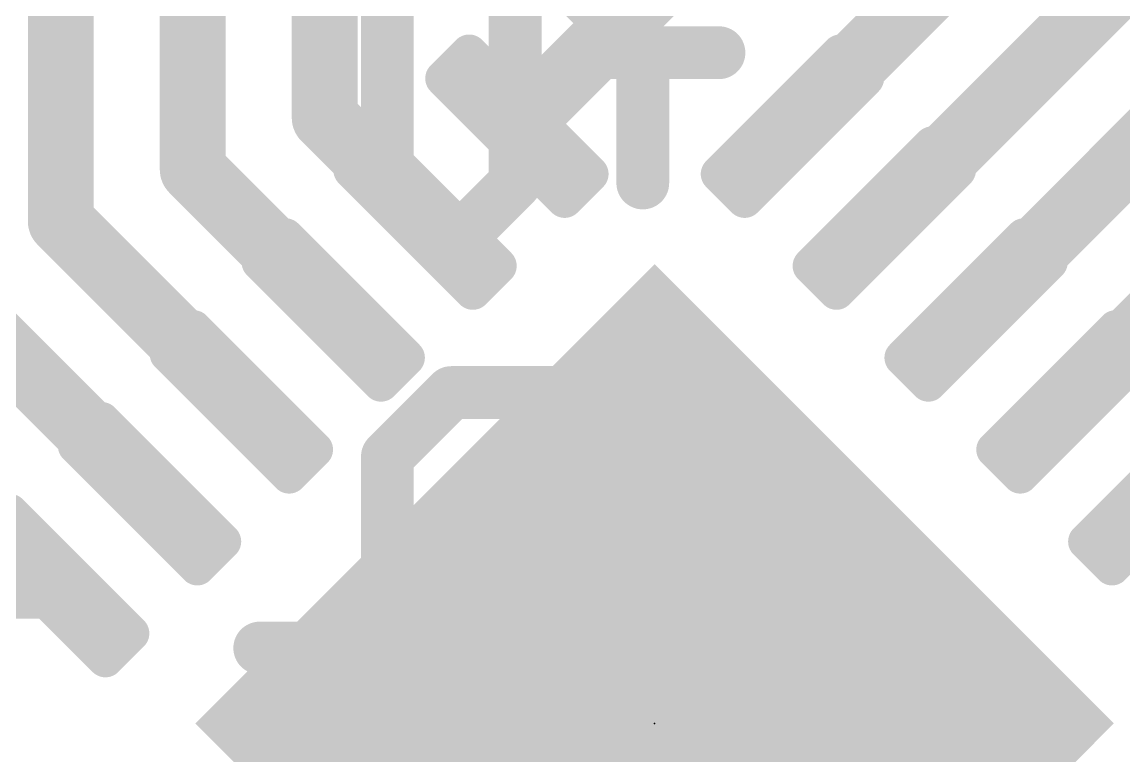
# Model space of a CAD drawing. Extents: x -0.3 to 18.1, y -0.3 to 42.1.
# Drawn here: x 8.995 to 13.237, y 17.02 to 19.844 of the extents above; entities that cross this region are included whole.
import ezdxf

# ---------------------------------------------------------------- set-up
doc = ezdxf.new("R2010")
doc.units = 0
for name, color, linetype in [('1', 12, 'CONTINUOUS'), ('18', 110, 'CONTINUOUS'), ('21', 40, 'CONTINUOUS'), ('22', 6, 'CONTINUOUS'), ('23', 40, 'CONTINUOUS')]:
    doc.layers.add(name, color=color, linetype=linetype)

# ---------------------------------------------------------------- blocks, each defined once
blk = doc.blocks.new('RECT128000X44800R50')
at = {"const_width": 0.07}
blk.add_lwpolyline([(0.365, -0.07), (0.365, 0.07, 0.4142), (0.33, 0.105), (-0.33, 0.105, 0.4142), (-0.365, 0.07), (-0.365, -0.07, 0.4142), (-0.33, -0.105), (0.33, -0.105, 0.4142)], format="xyb", close=True, dxfattribs=at)
blk.add_solid([(-0.3475, -0.0875), (0.3475, -0.0875), (-0.3475, 0.0875), (0.3475, 0.0875)])
blk = doc.blocks.new('RECT')
blk.add_solid([(-0.5, -0.5), (0.5, -0.5), (-0.5, 0.5), (0.5, 0.5)])
blk = doc.blocks.new('ROUNDV')
at = {"const_width": 0.5}
blk.add_lwpolyline([(0, -0.25, 1), (0, 0.25, 1), (0, -0.25)], format="xyb", dxfattribs=at)

msp = doc.modelspace()

# ---------------------------------------------------------------- linework, layer by layer
at = {"layer": '1', "const_width": 0.254}
for points in [[(10.8997, 19.4431), (12.954, 21.4974)], [(11.9603, 19.4431), (13.462, 20.9448)], [(12.3139, 19.0895), (13.97, 20.7457)], [(9.144, 19.0774), (9.144, 20.701)], [(13.021, 18.3824), (15.24, 20.6014)], [(12.6674, 18.736), (14.478, 20.5466)], [(9.652, 19.2766), (9.652, 20.447)], [(10.16, 19.4757), (10.16, 20.193)], [(10.5461, 19.0895), (10.16, 19.4757)], [(10.1926, 18.736), (9.652, 19.2766)], [(9.839, 18.3824), (9.144, 19.0774)], [(9.4855, 18.0289), (8.8453, 18.669)], [(9.1319, 17.6753), (8.6583, 17.6753)]]:
    msp.add_lwpolyline(points, dxfattribs=at)
at = {"layer": '1', "const_width": 0.127}
for points in [[(10.2049, 19.5206, 1), (10.1151, 19.4308)], [(10.0965, 19.4757, 1), (10.2235, 19.4757)], [(10.8548, 19.488, 1), (10.9446, 19.3982)], [(11.9154, 19.488, 1), (12.0052, 19.3982)], [(9.6969, 19.3215, 1), (9.6071, 19.2316)], [(9.5885, 19.2766, 1), (9.7155, 19.2766)], [(9.1889, 19.1223, 1), (9.0991, 19.0325)], [(10.5012, 19.0446, 1), (10.591, 19.1344)], [(12.269, 19.1344, 1), (12.3588, 19.0446)], [(9.0805, 19.0774, 1), (9.2075, 19.0774)], [(10.1477, 18.6911, 1), (10.2375, 18.7809)], [(12.6225, 18.7809, 1), (12.7123, 18.6911)], [(9.7941, 18.3375, 1), (9.8839, 18.4273)], [(12.9761, 18.4273, 1), (13.0659, 18.3375)], [(9.4406, 17.984, 1), (9.5304, 18.0738)], [(9.1319, 17.6118, 1), (9.1319, 17.7388)]]:
    msp.add_lwpolyline(points, format="xyb", dxfattribs=at)
at = {"layer": '21', "const_width": 0.2032}
msp.add_lwpolyline([(11.6775, 19.7259), (11.1825, 19.7259)], dxfattribs=at)
at = {"layer": '21', "const_width": 0.1016}
for points in [[(11.1825, 19.7767, 1), (11.1825, 19.6751)], [(11.6775, 19.6751, 1), (11.6775, 19.7767)]]:
    msp.add_lwpolyline(points, format="xyb", dxfattribs=at)
at = {"layer": '22', "const_width": 0.2032}
for points in [[(10.4013, 19.9618), (10.4013, 19.2246)], [(10.8928, 19.2246), (10.8928, 19.9618)], [(11.3843, 19.7161), (11.1385, 19.9618)], [(11.3843, 19.2246), (11.3843, 19.7161)], [(10.4013, 19.2246), (10.647, 18.9788)], [(10.647, 18.9788), (10.8928, 19.2246)], [(10.647, 18.4182), (10.4013, 18.1725)], [(11.1385, 18.4182), (10.647, 18.4182)], [(11.3843, 18.1725), (11.1385, 18.4182)], [(10.4013, 18.1725), (10.4013, 17.4352)], [(11.3843, 17.4352), (11.3843, 18.1725)], [(9.9098, 17.4352), (11.3843, 17.4352)]]:
    msp.add_lwpolyline(points, dxfattribs=at)
at = {"layer": '22', "const_width": 0.1016}
for points in [[(11.4351, 19.7161, 1), (11.3335, 19.7161)], [(11.3484, 19.6801, 1), (11.4202, 19.752)], [(10.4372, 19.2605, 1), (10.3654, 19.1887)], [(10.9287, 19.1887, 1), (10.8569, 19.2605)], [(10.3505, 19.2246, 1), (10.4521, 19.2246)], [(10.842, 19.2246, 1), (10.9436, 19.2246)], [(11.3335, 19.2246, 1), (11.4351, 19.2246)], [(10.6111, 19.0148, 1), (10.683, 18.9429)], [(10.6111, 18.9429, 1), (10.683, 19.0148)], [(10.647, 18.469, 1), (10.647, 18.3674)], [(10.683, 18.3823, 1), (10.6111, 18.4541)], [(11.1744, 18.4541, 1), (11.1026, 18.3823)], [(11.1385, 18.3674, 1), (11.1385, 18.469)], [(10.4521, 18.1725, 1), (10.3505, 18.1725)], [(10.3654, 18.2084, 1), (10.4372, 18.1365)], [(11.4351, 18.1725, 1), (11.3335, 18.1725)], [(11.3484, 18.1365, 1), (11.4202, 18.2084)], [(9.9098, 17.486, 1), (9.9098, 17.3844)], [(11.3843, 17.3844, 1), (11.3843, 17.486)], [(10.3505, 17.4352, 1), (10.4521, 17.4352)], [(11.3335, 17.4352, 1), (11.4351, 17.4352)]]:
    msp.add_lwpolyline(points, format="xyb", dxfattribs=at)
at = {"layer": '23'}
msp.add_point((11.43, 17.145), dxfattribs=at)

# ---------------------------------------------------------------- block references
at = {"layer": '1'}
for p, rotation in [((10.8997, 19.4431), 135), ((11.9603, 19.4431), 225), ((10.5461, 19.0895), 135), ((12.3139, 19.0895), 225), ((10.1926, 18.736), 135), ((12.6674, 18.736), 225), ((9.839, 18.3824), 135), ((13.021, 18.3824), 225), ((9.4855, 18.0289), 135), ((13.3745, 18.0289), 225), ((9.1319, 17.6753), 135)]:
    msp.add_blockref('RECT128000X44800R50', p, dxfattribs=dict(at, rotation=rotation))
at = {"layer": '1', "xscale": 2.5, "yscale": 2.5, "rotation": 315}
msp.add_blockref('RECT', (11.43, 17.145), dxfattribs=at)
at = {"layer": '18', "xscale": 0.8001, "yscale": 0.8001}
msp.add_blockref('ROUNDV', (11.43, 17.145), dxfattribs=at)
msp.add_blockref('ROUNDV', (11.43, 17.145), dxfattribs=at)

doc.saveas('drawing.dxf')
